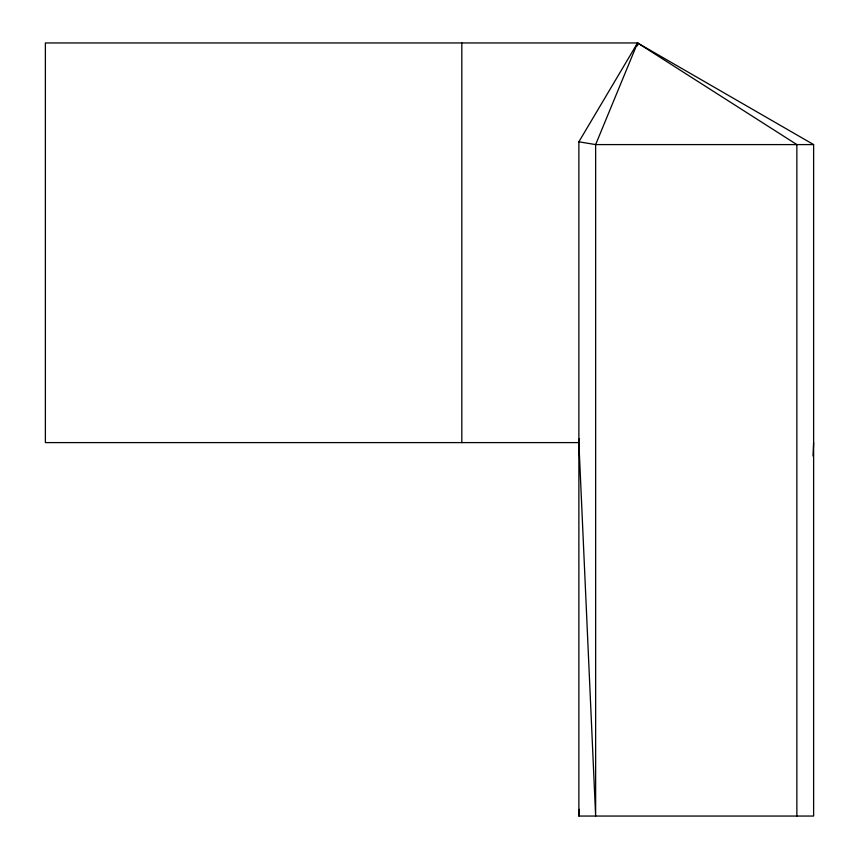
<?xml version="1.0" encoding="UTF-8"?>
<svg xmlns="http://www.w3.org/2000/svg" width="859" height="859" viewBox="0 0 859 859"><rect width="100%" height="100%" fill="white"/><g stroke="black" fill="none" stroke-linecap="round" stroke-linejoin="round"><path stroke-width="1.29" d="M813.022 455.979L813.623 442.6M579.471 438.616L578.88 442.6L45.377 442.6L45.377 42.95L637.571 42.95L813.623 144.591L813.623 816.05L578.88 816.05L579.385 809.361M637.367 45.624L637.571 42.95L796.862 144.591L796.862 816.05M637.174 45.602L637.571 42.95L578.88 141.81L578.88 816.05M813.623 144.591L595.641 144.591L578.88 141.81M578.88 442.6L595.641 816.05L595.641 144.591L637.571 42.95L637.571 45.624M461.82 42.95L461.82 442.6"/></g></svg>
